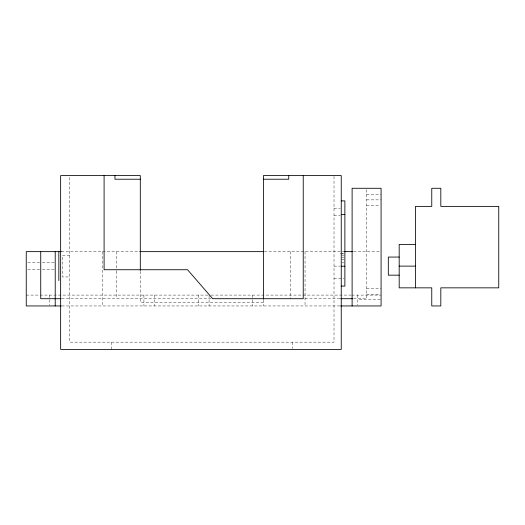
<?xml version="1.0" encoding="UTF-8"?>
<svg xmlns="http://www.w3.org/2000/svg" width="525" height="525" viewBox="0 0 525 525"><rect width="100%" height="100%" fill="white"/><g stroke="black" fill="none" stroke-linecap="round" stroke-linejoin="round"><path stroke-width="0.39" stroke-dasharray="2.62 1.97" d="M366.594 194.795L381.078 194.795M366.594 199.861L381.078 199.861M366.594 205.656L380.271 205.656M334.012 208.189L340.161 208.189M334.012 215.434L340.161 215.434M61.405 251.639L138.902 251.639M264.324 251.639L343.921 251.639M353.633 251.639L381.078 251.639M341.736 253.45L344.085 253.45M340.161 253.877L344.085 253.877M341.736 255.143L344.085 255.143M69.7 255.275L62.455 255.275L62.455 276.964L69.7 276.964M341.736 257.158L344.085 257.158M341.736 259.783L344.085 259.783M27.858 262.5L41.541 262.5M42.341 262.5L55.217 262.5M341.736 262.841L344.873 262.841M334.012 266.123L340.161 266.123M27.858 269.738L41.541 269.738M42.341 269.738L55.217 269.738M334.012 278.795L344.092 278.795M366.594 288.205L381.078 288.205M366.594 294.361L380.271 294.361M26.25 295.089L208.32 295.089M211.043 295.089L350.982 295.089M351.803 295.089L381.078 295.089M61.707 298.705L211.043 298.705M305.045 298.705L339.938 298.705M353.633 298.705L366.594 298.705L366.594 189.085M380.271 299.434L359.356 299.434L359.356 298.705M263.406 302.328L140.3 302.328L140.3 271.261M61.779 305.95L340.318 305.95M357.545 295.089L357.545 305.169M334.012 176.42L334.012 342.156L69.7 342.156L69.7 175.606M305.045 251.639L305.045 305.95M292.373 342.156L292.373 348.593M290.561 251.639L290.561 298.705M263.406 299.742L263.406 305.95M252.545 295.089L252.545 305.95M209.094 295.089L209.094 305.95M198.233 295.089L198.233 305.95M154.783 295.089L154.783 305.95M143.922 295.089L143.922 305.95M116.767 251.639L116.767 270.493M116.767 271.117L116.767 298.705M111.339 342.156L111.339 349.394M102.283 251.639L102.283 305.95M49.783 295.089L49.783 305.169"/><path stroke-width="0.79" d="M140.3 179.222L114.955 179.222L114.955 175.606M263.406 179.222L288.75 179.222L288.75 175.606M341.25 200.885L344.873 200.885L344.873 286.099L341.25 286.099M341.25 214.574L344.873 214.574M415.472 244.394L399.184 244.394L399.184 287.844L431.767 287.844L431.767 305.95L440.816 305.95L440.816 287.844L498.75 287.844L498.75 206.377L440.816 206.377L440.816 188.278L431.767 188.278L431.767 206.377L415.472 206.377L415.472 287.844M61.405 251.639L26.25 251.639L26.25 305.95L61.267 305.95M139.722 251.639L263.511 251.639M344.288 251.639L352.826 251.639M399.184 257.066L388.316 257.066L388.316 275.172L399.184 275.172M399.184 266.123L415.472 266.123M341.25 266.208L344.873 266.208M60.979 298.705L40.733 298.705L40.733 251.639M340.679 298.705L352.826 298.705M340.633 305.95L381.078 305.95L381.078 188.278L352.111 188.278L352.111 305.95M303.233 175.606L303.233 298.705L212.684 298.705L187.537 269.738L104.094 269.738L104.094 175.606M263.406 299.066L263.406 175.606L341.25 175.606L341.25 349.394L60.644 349.394L60.644 175.606L140.3 175.606L140.3 270.441M58.839 251.639L58.839 280.606M55.217 251.639L55.217 305.95"/></g></svg>
